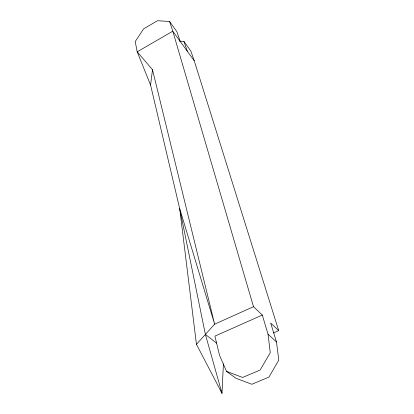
<?xml version="1.0" encoding="UTF-8"?>
<svg xmlns="http://www.w3.org/2000/svg" width="414" height="414" viewBox="0 0 414 414"><rect width="100%" height="100%" fill="white"/><g stroke="black" fill="none" stroke-linecap="round" stroke-linejoin="round"><path stroke-width="0.62" d="M223.41 363.797L221.997 393.3L196.453 344.329L179.676 208.547L150.572 85.046L137.2 51.817L135.223 41.571L143.549 28.908L157.527 20.7L169.585 21.502L176.887 31.645L180.162 41.364M150.572 85.046L152.497 69.733L137.2 51.817L172.793 31.205L169.585 21.502M196.453 344.329L214.633 324.183L253.508 306.702L262.29 315.054L268.055 334.248L270.249 352.702L260.137 370.033L242.63 377.444L226.572 371.41L219.555 355.393L214.907 336.127L262.29 315.054M273.38 332.975L278.71 330.651L194.228 60.739L190.828 51.015L183.966 41.478L179.578 41.084M226.572 371.41L235.954 378.267L251.8 384.275L268.965 377.092L278.777 360.113L276.49 341.954L270.684 323.029L278.71 330.651M152.497 69.733L214.633 324.183L179.676 208.547L205.391 334.429L216.527 343.118M268.055 334.248L276.49 341.954M194.228 60.739L172.793 31.205L253.508 306.702M221.086 390.909L221.997 393.3L205.391 334.429M183.966 41.478L187.304 51.201"/></g></svg>
